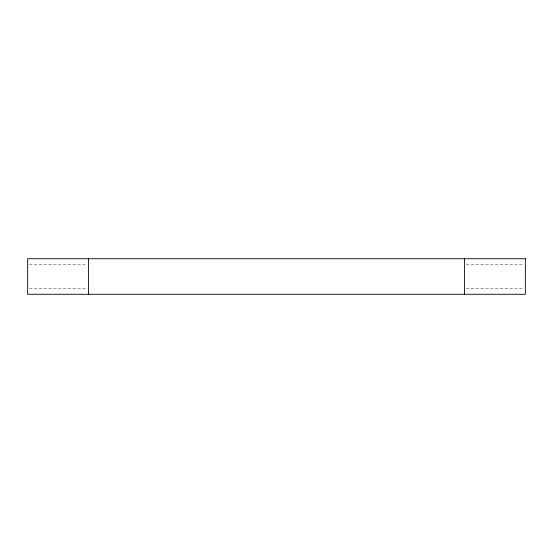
<?xml version="1.0" encoding="UTF-8"?>
<svg xmlns="http://www.w3.org/2000/svg" width="553" height="553" viewBox="0 0 553 553"><rect width="100%" height="100%" fill="white"/><g stroke="black" fill="none" stroke-linecap="round" stroke-linejoin="round"><path stroke-width="0.41" stroke-dasharray="2.77 2.07" d="M29.364 264.583L86.731 264.583M466.269 264.583L523.636 264.583M29.364 288.417L86.731 288.417M466.269 288.417L523.636 288.417"/><path stroke-width="0.83" d="M464.561 258.728L464.561 294.272M88.439 258.728L88.439 294.272M525.35 258.728L27.65 258.728L27.65 294.272L525.35 294.272L525.35 258.728"/></g></svg>
